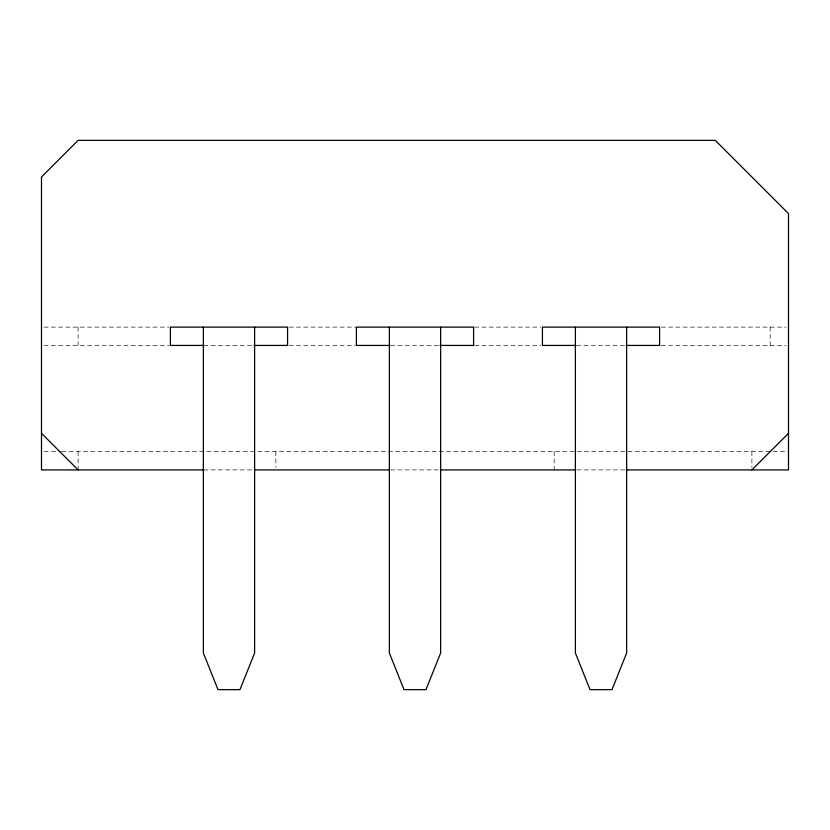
<?xml version="1.0" encoding="UTF-8"?>
<svg xmlns="http://www.w3.org/2000/svg" width="830" height="830" viewBox="0 0 830 830"><rect width="100%" height="100%" fill="white"/><g stroke="black" fill="none" stroke-linecap="round" stroke-linejoin="round"><path stroke-width="0.62" stroke-dasharray="4.15 3.11" d="M44.021 327.113L168.843 327.113M289.203 327.113L355.468 327.113M474.656 327.113L540.797 327.113M661.323 327.113L786.062 327.113M44.021 345.425L168.843 345.425M203.827 345.425L253.337 345.425M289.203 345.425L355.468 345.425M390.65 345.425L439.35 345.425M474.656 345.425L540.797 345.425M576.663 345.425L625.094 345.425M661.323 345.425L786.062 345.425M44.021 451.613L60.953 451.613M61.7 451.613L788.5 451.613M203.796 469.925L253.036 469.925M390.567 469.925L439.433 469.925M576.964 469.925L625.094 469.925M770.188 327.113L770.188 345.425M751.887 451.613L751.887 467.487M554.15 451.613L554.15 469.925M275.851 451.613L275.851 467.487M78.113 327.113L78.113 345.425M78.113 451.613L78.113 469.925"/><path stroke-width="1.25" d="M751.887 469.925L788.5 433.312M203.869 345.425L170.399 345.425L170.399 327.113L287.574 327.113L287.574 345.425L254.094 345.425M389.893 345.425L356.412 345.425L356.412 327.113L473.588 327.113L473.588 345.425L440.108 345.425M575.906 345.425L542.426 345.425L542.426 327.113L659.601 327.113L659.601 345.425L626.131 345.425M203.796 469.925L41.5 469.925L41.5 176.987L78.113 140.363L715.263 140.363L788.5 213.601L788.5 469.925L626.204 469.925M254.333 469.925L389.28 469.925M440.72 469.925L575.667 469.925M41.5 433.312L78.113 469.925M626.65 327.113L626.65 653.013L612.001 689.637L590.037 689.637L575.387 653.013L575.387 327.113M440.637 327.113L440.637 653.013L425.987 689.637L404.013 689.637L389.363 653.013L389.363 327.113M254.613 327.113L254.613 653.013L239.963 689.637L218 689.637L203.35 653.013L203.35 327.113"/></g></svg>
